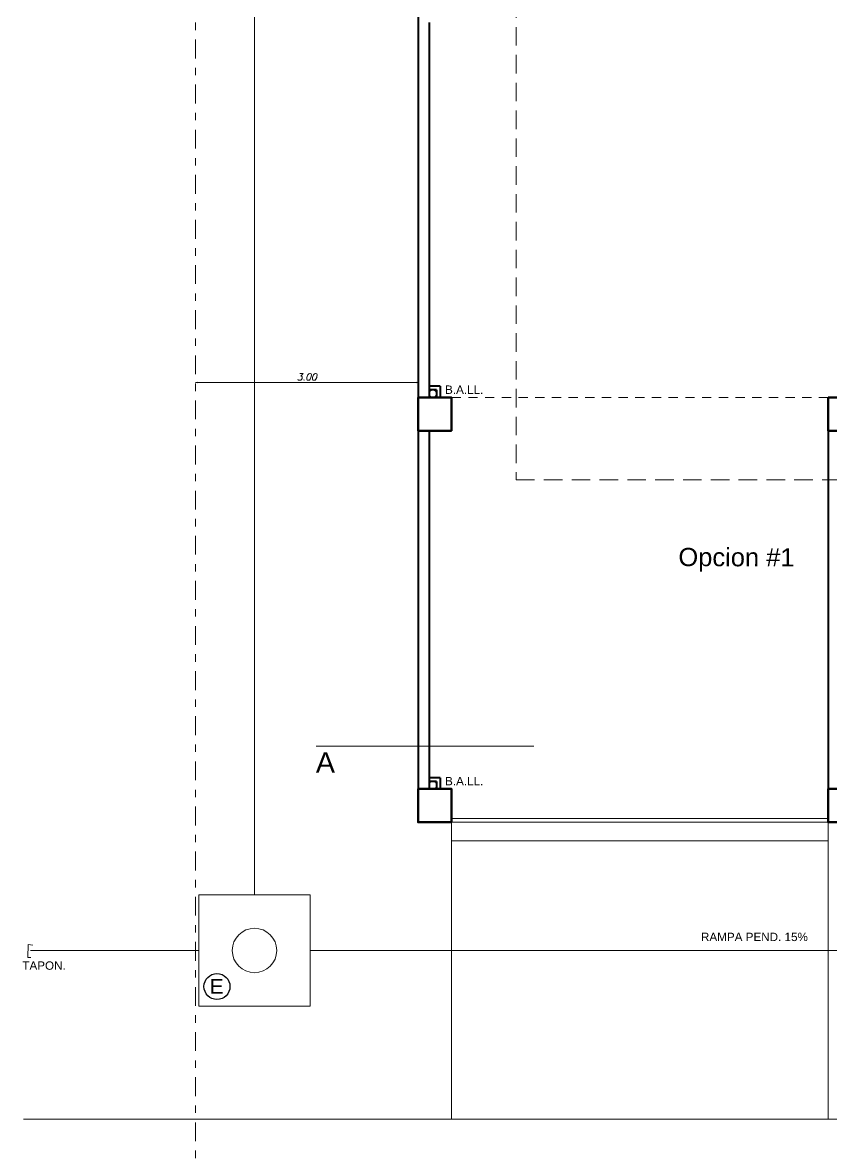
# Model space of a CAD drawing. Header units: millimetres. Extents: x 391 to 679, y 21 to 219.
# Drawn here: x 393.05 to 403.95, y 64.77 to 80.01 of the extents above; entities that cross this region are included whole.
import ezdxf

# ---------------------------------------------------------------- set-up
doc = ezdxf.new("R2010")
doc.units = ezdxf.units.MM
doc.linetypes.add('DASHDOT', pattern=[25.4, 12.7, -6.35, 0, -6.35])
doc.linetypes.add('HIDDEN', pattern=[0.375, 0.25, -0.125])
doc.layers.get('0').update_dxf_attribs({"lineweight": 13})
for name, color, linetype, lineweight in [('A-AREA-IDEN', 7, 'Continuous', 9), ('COTAS ELECT', 82, 'Continuous', 9), ('Eléctrico Subterráneo', 5, 'Continuous', 20), ('EST', 7, 'Continuous', 50), ('estructura', 7, 'Continuous', 9), ('linderos', 5, 'DASHDOT', 9), ('MUROS', 7, 'Continuous', 40), ('notas', 8, 'Continuous', 9), ('proyeccion arq', 7, 'HIDDEN', 9), ('proyección 5', 7, 'Continuous', 9), ('Subestacion', 1, 'Continuous', 18), ('tuberia por Piso', 1, 'HIDDEN', 9), ('VP', 7, 'Continuous', 25)]:
    doc.layers.add(name, color=color, linetype=linetype, lineweight=lineweight)
doc.layers.add('COTAS', color=254, linetype='Continuous', lineweight=9, true_color=0xbebebe)
doc.styles.add('100 Nota', font='arial.ttf', dxfattribs={"height": 0.15})
doc.styles.add('ITALICC', font='italicc')
doc.styles.add('Nota 1000', font='', dxfattribs={"height": 1.5})
doc.styles.add('ROMANS', font='arial.ttf')
doc.styles.get("Standard").update_dxf_attribs({"font": 'arial.ttf'})
doc.styles.get('Nota 1000').set_extended_font_data('Eurostile')
doc.linetypes.add('LÍMITE1', pattern='A,6.35,-2.54,[133,ltypeshp.shx,S=2.54,R=0,X=-2.54,Y=0],-2.54,25.4', length=36.83)
doc.dimstyles.new('dim100', dxfattribs={"dimtxt": 10, "dimasz": 0.1, "dimexe": 0.1, "dimexo": 0, "dimgap": 0.1, "dimtad": 1, "dimzin": 4, "dimdsep": 46, "dimtxsty": '100 Nota', "dimblk": 'CLOSEDBLANK', "dimcen": 0.1, "dimclrd": 256, "dimclre": 256, "dimclrt": 256, "dimazin": 1, "dimtfac": 1, "dimtmove": 0, "dimatfit": 2, "dimldrblk": 'CLOSEDBLANK', "dimfxl": 1, "dimlwd": -1, "dimlwe": -1, "dimarcsym": 0})

# ---------------------------------------------------------------- blocks, each defined once
blk = doc.blocks.new('_ClosedBlank')
at = {"layer": 'COTAS', "color": 0, "lineweight": -2}
for p, q in [((-1, 0.17), (0, 0)), ((-1, 0.17), (-1, -0.17)), ((0, 0), (-1, -0.17))]:
    blk.add_line(p, q, dxfattribs=at)
blk = doc.blocks.new('*D279')
at = {"layer": 'COTAS ELECT', "transparency": 16777216}
blk.add_line((398.353, 75.158), (395.403, 75.158), dxfattribs=at)
at = {"layer": 'COTAS ELECT', "transparency": 16777216, "xscale": 0.025, "yscale": 0.025, "zscale": 0.025, "rotation": 180}
blk.add_blockref('_ClosedBlank', (395.378, 75.158), dxfattribs=at)
at = {"layer": 'COTAS ELECT', "transparency": 16777216, "xscale": 0.025, "yscale": 0.025, "zscale": 0.025}
blk.add_blockref('_ClosedBlank', (398.378, 75.158), dxfattribs=at)
at = {"layer": 'COTAS ELECT', "transparency": 16777216, "insert": (396.878, 75.233), "char_height": 0.09, "attachment_point": 5, "style": 'ITALICC'}
blk.add_mtext('\\A1;3.00', dxfattribs=at)

msp = doc.modelspace()

# ---------------------------------------------------------------- linework, layer by layer
msp.add_lwpolyline([(393.1592, 67.4093), (393.1182, 67.4093), (393.1234, 67.5836), (393.1849, 67.5785)])
at = {"layer": 'A-AREA-IDEN'}
for p, q in [((398.8283, 69.2833), (403.9063, 69.2833)), ((398.8283, 69.2333), (403.9063, 69.2333)), ((398.8283, 69.2333), (398.8283, 65.2333)), ((403.9063, 69.2333), (404.3563, 69.2333)), ((403.9063, 69.2333), (403.9063, 65.2333)), ((398.8332, 68.9828), (403.9112, 68.9828))]:
    msp.add_line(p, q, dxfattribs=at)
for centre in [(398.5783, 75.0083), (398.5783, 69.7333)]:
    msp.add_circle(centre, 0.05, dxfattribs=at)
at = {"layer": 'Eléctrico Subterráneo', "color": 7, "linetype": 'LÍMITE1', "lineweight": 0, "ltscale": 0.03}
for points in [[(396.1738, 68.255), (396.1738, 100.755)], [(395.4238, 67.505), (393.1526, 67.505)], [(396.9238, 67.505), (419.3463, 67.505)]]:
    msp.add_lwpolyline(points, dxfattribs=at)
at = {"layer": 'EST'}
for points in [[(398.3783, 74.9583), (398.3783, 74.5083), (398.8283, 74.5083), (398.8283, 74.9583), (398.3783, 74.9583)], [(403.9063, 74.9583), (403.9063, 74.5083), (404.3563, 74.5083), (404.3563, 74.9583), (403.9063, 74.9583)], [(398.3783, 69.6833), (398.3783, 69.2333), (398.8283, 69.2333), (398.8283, 69.6833), (398.3783, 69.6833)], [(403.9063, 69.6833), (403.9063, 69.2333), (404.3563, 69.2333), (404.3563, 69.6833), (403.9063, 69.6833)]]:
    msp.add_lwpolyline(points, dxfattribs=at)
at = {"layer": 'estructura'}
msp.add_line((397.0032, 70.2567), (399.9379, 70.2567), dxfattribs=at)
at = {"layer": 'linderos', "ltscale": 0.02}
msp.add_lwpolyline([(429.4743, 59.2333), (429.4743, 103.7352), (395.3783, 104.7087), (395.3783, 59.2333)], dxfattribs=at)
at = {"layer": 'MUROS', "ltscale": 5}
for p, q in [((398.3783, 96.6333), (398.3783, 69.6833)), ((398.5283, 80.0083), (398.5283, 74.9583)), ((398.6783, 75.1083), (398.5283, 75.1083)), ((398.6283, 75.0583), (398.5283, 75.0583)), ((398.6283, 75.0583), (398.6283, 74.9583)), ((398.6783, 75.1083), (398.6783, 74.9583)), ((398.5283, 74.5083), (398.5283, 69.6833)), ((403.9063, 74.5083), (403.9063, 69.2333)), ((398.6783, 69.8333), (398.5283, 69.8333)), ((398.6783, 69.8333), (398.6783, 69.6833)), ((398.6283, 69.7833), (398.5283, 69.7833)), ((398.6283, 69.7833), (398.6283, 69.6833))]:
    msp.add_line(p, q, dxfattribs=at)
at = {"layer": 'proyeccion arq', "ltscale": 0.5}
msp.add_line((403.9063, 74.9583), (398.8283, 74.9583), dxfattribs=at)
at = {"layer": 'proyección 5', "flags": 128}
msp.add_lwpolyline([(393.0607, 65.2333), (431.897, 65.2333)], dxfattribs=at)
at = {"layer": 'Subestacion', "flags": 128}
msp.add_lwpolyline([(395.4238, 68.255), (396.9238, 68.255), (396.9238, 66.755), (395.4238, 66.755)], close=True, dxfattribs=at)
at = {"layer": 'Subestacion'}
msp.add_circle((396.1738, 67.505), 0.3, dxfattribs=at)
at = {"layer": 'tuberia por Piso'}
msp.add_lwpolyline([(398.7297, 95.3232), (399.7, 95.3232), (399.7, 73.8472), (404.1313, 73.8472)], dxfattribs=at)
at = {"layer": 'VP'}
msp.add_circle((395.6679, 67.0186), 0.175, dxfattribs=at)

# ---------------------------------------------------------------- texts
at = {"layer": 'estructura', "style": 'ROMANS'}
msp.add_text('A', height=0.2779, dxfattribs=at).set_placement((397.0003, 69.8994))
at = {"layer": 'notas', "color": 7, "insert": (401.888, 72.7705), "char_height": 0.122834, "width": 5.706419, "attachment_point": 4, "rotation": 359.80062, "style": 'Nota 1000'}
msp.add_mtext('{\\fArial|b0|i0|c0|p34;\\H2x;Opcion #1}', dxfattribs=at)
at = {"layer": 'VP'}
msp.add_text('E', height=0.2, dxfattribs=at).set_placement((395.571, 66.9221))
at = {"layer": 'VP', "char_height": 0.1125, "width": 19.875654}
for s, insert, attachment_point, rotation in [('B.A.LL.', (398.7425, 75.1184), 1, 0), ('B.A.LL.', (398.7425, 69.8434), 1, 0), ('RAMPA PEND. 15%', (402.1922, 67.7442), 1, 0), ('TAPON.', (393.6294, 67.3578), 3, 360)]:
    msp.add_mtext(s, dxfattribs=dict(at, insert=insert, attachment_point=attachment_point, rotation=rotation))

# ---------------------------------------------------------------- dimensions: what is measured, and where the dimension line sits
at = {"layer": 'COTAS ELECT'}
dim = msp.add_linear_dim(base=(395.3783, 75.1581), p1=(398.3783, 74.9583), p2=(395.3783, 74.9583), dimstyle='dim100', override={"dimscale": 0.5, "dimtxt": 0.18, "dimasz": 0.05, "dimexe": 0.08, "dimexo": 0.1, "dimgap": 0.06, "dimtxsty": 'ITALICC', "dimcen": 0.09, "dimse1": 1, "dimse2": 1, "dimazin": 0, "dimtix": 1, "dimfxl": 0, "dimtolj": 1}, dxfattribs=at)
dim.commit()
dim.dimension.update_dxf_attribs({"geometry": '*D279', "text_midpoint": (396.8783, 75.2331)})

doc.saveas('drawing.dxf')
